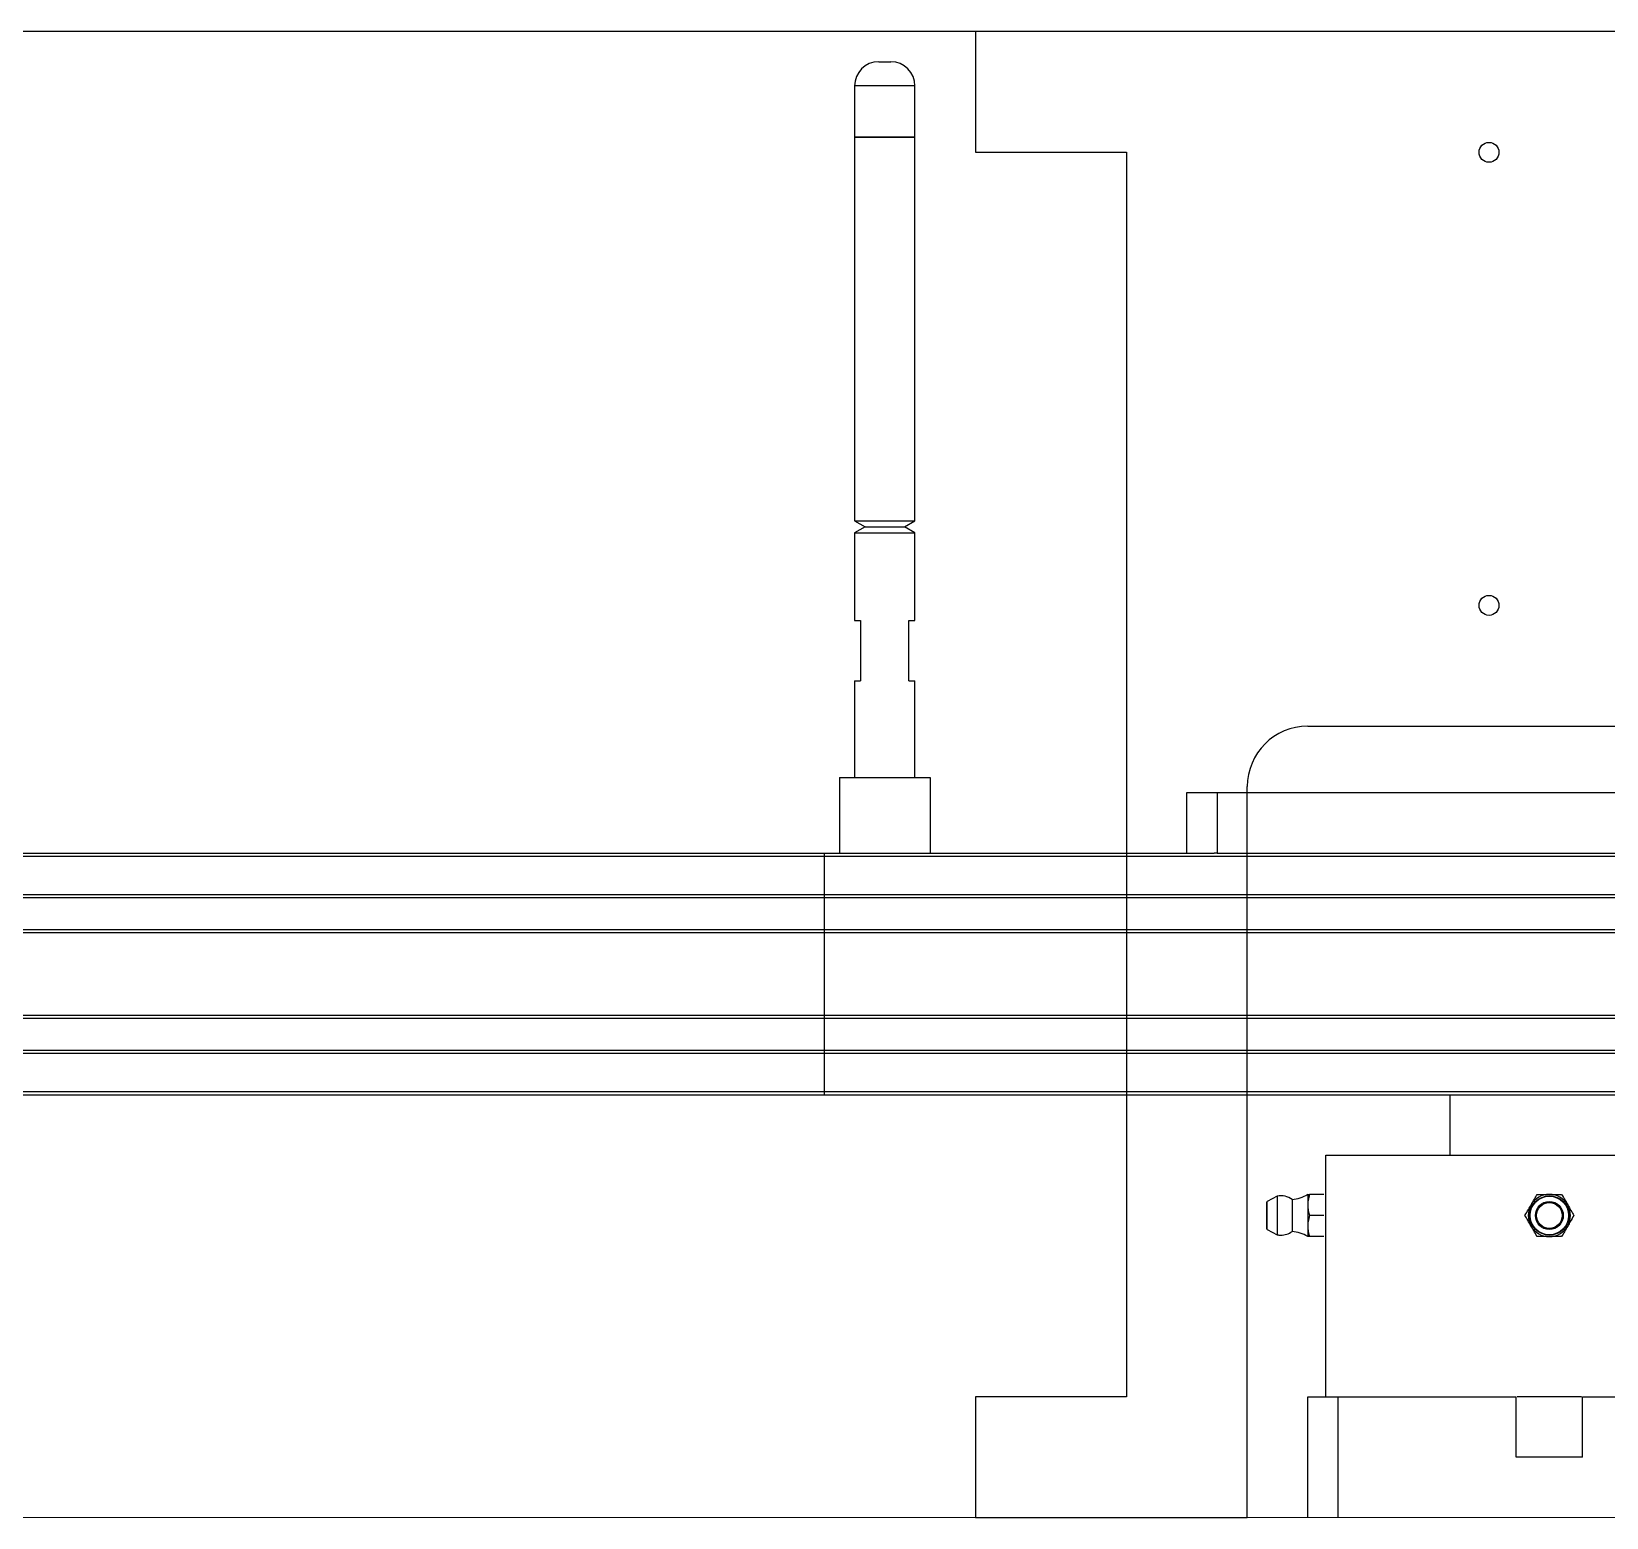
# Model space of a CAD drawing. Extents: x 500 to 100500, y -14500 to 21140.
# Drawn here: x 7095.3 to 7355.9, y -7259 to -7013 of the extents above; entities that cross this region are included whole.
import ezdxf

# ---------------------------------------------------------------- set-up
doc = ezdxf.new("R2010")
doc.units = 0
doc.linetypes.add('SLD-Solid', pattern=[0])
doc.layers.get('0').update_dxf_attribs({"linetype": 'CONTINUOUS'})
doc.layers.add('M06SMMF-001B', color=7, linetype='CONTINUOUS')
doc.layers.add('MODEL', color=7, linetype='SLD-Solid', lineweight=15)

# ---------------------------------------------------------------- blocks, each defined once
blk = doc.blocks.new('KCA$Cef715743')
at = {"layer": 'MODEL', "color": 1}
blk.add_line((1450, 313), (120, 313), dxfattribs=at)
blk = doc.blocks.new('LP R')
at = {"color": 2}
for p, q in [((15907.69, -93591.04), (15908.69, -93591.04)), ((15908.69, -93591.04), (15909.69, -93591.04)), ((15903.69, -93595.04), (15903.69, -93603.54)), ((15908.69, -93595.04), (15903.69, -93595.04)), ((15913.69, -93595.04), (15908.69, -93595.04)), ((15913.69, -93603.54), (15913.69, -93595.04)), ((15903.69, -93603.54), (15903.69, -93667.03)), ((15913.69, -93603.54), (15903.69, -93603.54)), ((15903.69, -93603.54), (15908.69, -93603.54)), ((15908.69, -93603.54), (15913.69, -93603.54)), ((15913.69, -93667.03), (15913.69, -93603.54)), ((15903.69, -93667.03), (15905.44, -93668.04)), ((15903.69, -93667.03), (15908.69, -93667.03)), ((15905.44, -93668.04), (15903.69, -93669.05)), ((15905.44, -93668.04), (15908.69, -93668.04)), ((15908.69, -93667.03), (15913.69, -93667.03)), ((15908.69, -93668.04), (15911.94, -93668.04)), ((15911.94, -93668.04), (15913.69, -93667.03)), ((15913.69, -93669.05), (15911.94, -93668.04)), ((15903.69, -93669.05), (15903.69, -93683.54)), ((15903.69, -93669.05), (15908.69, -93669.05)), ((15908.69, -93669.05), (15913.69, -93669.05)), ((15913.69, -93683.54), (15913.69, -93669.05)), ((15903.69, -93683.54), (15904.69, -93683.54)), ((15904.69, -93683.54), (15904.69, -93693.54)), ((15912.69, -93683.54), (15913.69, -93683.54)), ((15912.69, -93693.54), (15912.69, -93683.54)), ((15903.69, -93693.54), (15903.69, -93709.54)), ((15903.69, -93693.54), (15904.69, -93693.54)), ((15912.69, -93693.54), (15913.69, -93693.54)), ((15913.69, -93709.54), (15913.69, -93693.54)), ((15901.19, -93709.54), (15901.19, -93722.04)), ((15901.19, -93709.54), (15916.19, -93709.54)), ((15916.19, -93709.54), (15916.19, -93722.04)), ((15958.69, -93722.04), (15958.69, -93712.04)), ((15958.69, -93712.04), (15963.69, -93712.04)), ((15963.69, -93712.04), (15963.69, -93722.04)), ((15963.69, -93712.04), (16073.69, -93712.04)), ((15563.69, -93722.04), (15898.69, -93722.04)), ((15563.69, -93722.54), (15898.69, -93722.54)), ((15898.69, -93722.54), (15898.69, -93722.04)), ((15898.69, -93722.04), (15963.19, -93722.04)), ((15898.69, -93722.54), (16618.69, -93722.54)), ((15898.69, -93728.89), (15898.69, -93722.54)), ((15963.69, -93722.04), (15963.19, -93722.04)), ((15963.69, -93722.04), (16073.69, -93722.04)), ((15563.69, -93728.89), (15898.69, -93728.89)), ((15563.69, -93729.39), (15898.69, -93729.39)), ((15898.69, -93729.39), (15898.69, -93728.89)), ((15898.69, -93728.89), (16618.69, -93728.89)), ((15898.69, -93729.39), (16618.69, -93729.39)), ((15898.69, -93734.69), (15898.69, -93729.39)), ((15563.69, -93734.69), (15898.69, -93734.69)), ((15563.69, -93735.19), (15898.69, -93735.19)), ((15898.69, -93735.19), (15898.69, -93734.69)), ((15898.69, -93734.69), (16618.69, -93734.69)), ((15898.69, -93735.19), (16618.69, -93735.19)), ((15898.69, -93748.89), (15898.69, -93735.19)), ((15563.69, -93748.89), (15898.69, -93748.89)), ((15563.69, -93749.39), (15898.69, -93749.39)), ((15898.69, -93749.39), (15898.69, -93748.89)), ((15898.69, -93748.89), (16396.19, -93748.89)), ((15898.69, -93749.39), (16396.19, -93749.39)), ((15898.69, -93754.69), (15898.69, -93749.39)), ((15563.69, -93754.69), (15898.69, -93754.69)), ((15898.69, -93755.19), (15898.69, -93754.69)), ((15898.69, -93754.69), (16396.19, -93754.69)), ((15563.69, -93755.19), (15898.69, -93755.19)), ((15898.69, -93761.54), (15898.69, -93755.19)), ((15898.69, -93755.19), (16396.19, -93755.19)), ((15563.69, -93761.54), (15898.69, -93761.54)), ((15563.69, -93762.04), (15898.69, -93762.04)), ((15898.69, -93762.04), (15898.69, -93761.54)), ((15898.69, -93761.54), (16398.69, -93761.54)), ((15898.69, -93762.04), (16399.19, -93762.04)), ((16002.19, -93762.04), (16002.19, -93772.04)), ((16002.19, -93762.04), (16002.19, -93772.04)), ((15981.69, -93812.04), (15981.69, -93772.04)), ((15981.69, -93772.04), (16055.69, -93772.04)), ((15981.69, -93812.04), (15981.69, -93772.04)), ((15981.69, -93772.04), (16055.69, -93772.04)), ((15971.89, -93779.9), (15971.89, -93780.97)), ((15973.64, -93778.84), (15972, -93779.73)), ((15973.64, -93778.84), (15972, -93779.73)), ((15972, -93780.88), (15972, -93779.73)), ((15973.64, -93778.84), (15973.64, -93780.44)), ((15973.64, -93780.44), (15973.64, -93785.23)), ((15976.12, -93779.39), (15976.12, -93780.71)), ((15976.12, -93780.71), (15976.12, -93784.69)), ((15978.69, -93778.54), (15978.69, -93780.29)), ((15978.69, -93780.29), (15978.69, -93783.79)), ((15981.38, -93778.54), (15979.01, -93778.54)), ((15971.89, -93780.97), (15971.89, -93784.17)), ((15972, -93784.34), (15972, -93780.88)), ((15981.38, -93782.04), (15979.01, -93782.04)), ((15972, -93784.34), (15973.64, -93785.23)), ((15972, -93784.34), (15973.64, -93785.23)), ((15978.69, -93783.79), (15978.69, -93785.54)), ((15981.38, -93785.54), (15979.01, -93785.54)), ((15978.69, -93832.04), (15978.69, -93812.04)), ((15978.69, -93812.04), (15983.69, -93812.04)), ((15983.69, -93812.04), (15983.69, -93832.04)), ((15983.69, -93812.04), (16013.19, -93812.04)), ((16013.19, -93822.04), (16013.19, -93812.04)), ((16024.02, -93812.04), (16013.37, -93812.04)), ((16024.02, -93812.04), (16013.37, -93812.04)), ((16024.19, -93822.04), (16024.19, -93812.04)), ((16024.19, -93812.04), (16053.69, -93812.04)), ((16024.19, -93822.04), (16013.19, -93822.04))]:
    blk.add_line(p, q, dxfattribs=at)
for radius in [3.25, 3.19, 2.31, 2.13]:
    blk.add_circle((16018.69, -93782.04), radius, dxfattribs=at)
for centre, radius, start, end in [((15907.69, -93595.04), 4, 90, 180), ((15909.69, -93595.04), 4, 0, 90), ((15972.09, -93779.9), 0.2, 118.4128, 180), ((15974.24, -93782.04), 3.25, 54.6254, 100.6387), ((15975.57, -93773.41), 6, 275.227, 301.3313), ((16018.69, -93782.04), 3.5, 150, 210), ((16018.69, -93782.04), 3.5, 90, 150), ((16018.69, -93782.04), 3.5, 30, 90), ((16018.69, -93782.04), 3.5, 330, 30), ((15972.09, -93784.17), 0.2, 180, 241.5872), ((15974.24, -93782.04), 3.25, 259.3613, 270), ((15974.24, -93782.04), 3.25, 270, 305.3746), ((15975.57, -93790.66), 6, 58.6687, 84.773), ((16018.69, -93782.04), 3.5, 210, 270), ((16018.69, -93782.04), 3.5, 270, 330)]:
    blk.add_arc(centre, radius, start, end, dxfattribs=at)
for points, knots in [([(15979.01, -93778.54), (15978.91, -93778.87), (15978.73, -93779.44), (15978.71, -93780.04), (15978.69, -93780.29)], [0, 0, 0, 0, 0.581952, 1, 1, 1, 1]), ([(15978.69, -93778.54), (15978.71, -93778.54), (15978.75, -93778.54), (15978.92, -93778.54), (15979.01, -93778.54)], [0, 0, 0, 0, 0.535251, 1, 1, 1, 1]), ([(15979.01, -93778.54), (15978.91, -93778.87), (15978.73, -93779.44), (15978.71, -93780.04), (15978.69, -93780.29)], [0, 0, 0, 0, 0.5819524, 1, 1, 1, 1]), ([(15978.69, -93778.54), (15978.71, -93778.54), (15978.75, -93778.54), (15978.92, -93778.54), (15979.01, -93778.54)], [0, 0, 0, 0, 0.535251, 1, 1, 1, 1]), ([(15978.69, -93780.29), (15978.71, -93780.6), (15978.75, -93781.2), (15978.92, -93781.77), (15979.01, -93782.04)], [0, 0, 0, 0, 0.535251, 1, 1, 1, 1]), ([(15978.69, -93780.29), (15978.71, -93780.6), (15978.75, -93781.2), (15978.92, -93781.77), (15979.01, -93782.04)], [0, 0, 0, 0, 0.535251, 1, 1, 1, 1]), ([(16014.65, -93782.04), (16014.85, -93781.7), (16015.18, -93781.13), (16015.52, -93780.53), (16015.66, -93780.29)], [0, 0, 0, 0, 0.581952, 1, 1, 1, 1]), ([(16014.65, -93782.04), (16014.85, -93781.7), (16015.18, -93781.13), (16015.52, -93780.53), (16015.66, -93780.29)], [0, 0, 0, 0, 0.581952, 1, 1, 1, 1]), ([(16015.66, -93780.29), (16015.85, -93779.97), (16016.19, -93779.38), (16016.52, -93778.8), (16016.67, -93778.54)], [0, 0, 0, 0, 0.535251, 1, 1, 1, 1]), ([(16015.66, -93780.29), (16015.85, -93779.97), (16016.19, -93779.38), (16016.52, -93778.8), (16016.67, -93778.54)], [0, 0, 0, 0, 0.535251, 1, 1, 1, 1]), ([(16016.67, -93778.54), (16017.06, -93778.54), (16017.72, -93778.54), (16018.41, -93778.54), (16018.69, -93778.54)], [0, 0, 0, 0, 0.581952, 1, 1, 1, 1]), ([(16016.67, -93778.54), (16017.06, -93778.54), (16017.72, -93778.54), (16018.41, -93778.54), (16018.69, -93778.54)], [0, 0, 0, 0, 0.581952, 1, 1, 1, 1]), ([(16018.69, -93778.54), (16019.06, -93778.54), (16019.75, -93778.54), (16020.41, -93778.54), (16020.72, -93778.54)], [0, 0, 0, 0, 0.535251, 1, 1, 1, 1]), ([(16018.69, -93778.54), (16019.06, -93778.54), (16019.75, -93778.54), (16020.41, -93778.54), (16020.72, -93778.54)], [0, 0, 0, 0, 0.535251, 1, 1, 1, 1]), ([(16020.72, -93778.54), (16020.91, -93778.87), (16021.24, -93779.44), (16021.58, -93780.04), (16021.73, -93780.29)], [0, 0, 0, 0, 0.5819524, 1, 1, 1, 1]), ([(16020.72, -93778.54), (16020.91, -93778.87), (16021.24, -93779.44), (16021.58, -93780.04), (16021.73, -93780.29)], [0, 0, 0, 0, 0.5819524, 1, 1, 1, 1]), ([(16021.73, -93780.29), (16021.91, -93780.6), (16022.25, -93781.2), (16022.58, -93781.77), (16022.74, -93782.04)], [0, 0, 0, 0, 0.535251, 1, 1, 1, 1]), ([(16021.73, -93780.29), (16021.91, -93780.6), (16022.25, -93781.2), (16022.58, -93781.77), (16022.74, -93782.04)], [0, 0, 0, 0, 0.535251, 1, 1, 1, 1]), ([(15979.01, -93782.04), (15978.91, -93782.37), (15978.73, -93782.94), (15978.71, -93783.54), (15978.69, -93783.79)], [0, 0, 0, 0, 0.581952, 1, 1, 1, 1]), ([(15979.01, -93782.04), (15978.91, -93782.37), (15978.73, -93782.94), (15978.71, -93783.54), (15978.69, -93783.79)], [0, 0, 0, 0, 0.581952, 1, 1, 1, 1]), ([(16015.66, -93783.79), (16015.48, -93783.47), (16015.14, -93782.88), (16014.81, -93782.3), (16014.65, -93782.04)], [0, 0, 0, 0, 0.535251, 1, 1, 1, 1]), ([(16015.66, -93783.79), (16015.48, -93783.47), (16015.14, -93782.88), (16014.81, -93782.3), (16014.65, -93782.04)], [0, 0, 0, 0, 0.535251, 1, 1, 1, 1]), ([(16022.74, -93782.04), (16022.54, -93782.37), (16022.21, -93782.94), (16021.87, -93783.54), (16021.73, -93783.79)], [0, 0, 0, 0, 0.581952, 1, 1, 1, 1]), ([(16022.74, -93782.04), (16022.54, -93782.37), (16022.21, -93782.94), (16021.87, -93783.54), (16021.73, -93783.79)], [0, 0, 0, 0, 0.581952, 1, 1, 1, 1]), ([(15978.69, -93783.79), (15978.71, -93784.1), (15978.75, -93784.7), (15978.92, -93785.27), (15979.01, -93785.54)], [0, 0, 0, 0, 0.535251, 1, 1, 1, 1]), ([(15978.69, -93783.79), (15978.71, -93784.1), (15978.75, -93784.7), (15978.92, -93785.27), (15979.01, -93785.54)], [0, 0, 0, 0, 0.535251, 1, 1, 1, 1]), ([(15979.01, -93785.54), (15978.91, -93785.54), (15978.73, -93785.54), (15978.71, -93785.54), (15978.69, -93785.54)], [0, 0, 0, 0, 0.581952, 1, 1, 1, 1]), ([(15979.01, -93785.54), (15978.91, -93785.54), (15978.73, -93785.54), (15978.71, -93785.54), (15978.69, -93785.54)], [0, 0, 0, 0, 0.581952, 1, 1, 1, 1]), ([(16016.67, -93785.54), (16016.48, -93785.2), (16016.15, -93784.63), (16015.81, -93784.03), (16015.66, -93783.79)], [0, 0, 0, 0, 0.5819524, 1, 1, 1, 1]), ([(16016.67, -93785.54), (16016.48, -93785.2), (16016.15, -93784.63), (16015.81, -93784.03), (16015.66, -93783.79)], [0, 0, 0, 0, 0.5819524, 1, 1, 1, 1]), ([(16018.69, -93785.54), (16018.33, -93785.54), (16017.64, -93785.54), (16016.98, -93785.54), (16016.67, -93785.54)], [0, 0, 0, 0, 0.535251, 1, 1, 1, 1]), ([(16018.69, -93785.54), (16018.33, -93785.54), (16017.64, -93785.54), (16016.98, -93785.54), (16016.67, -93785.54)], [0, 0, 0, 0, 0.535251, 1, 1, 1, 1]), ([(16020.72, -93785.54), (16020.33, -93785.54), (16019.67, -93785.54), (16018.98, -93785.54), (16018.69, -93785.54)], [0, 0, 0, 0, 0.581952, 1, 1, 1, 1]), ([(16020.72, -93785.54), (16020.33, -93785.54), (16019.67, -93785.54), (16018.98, -93785.54), (16018.69, -93785.54)], [0, 0, 0, 0, 0.581952, 1, 1, 1, 1]), ([(16021.73, -93783.79), (16021.54, -93784.1), (16021.2, -93784.7), (16020.87, -93785.27), (16020.72, -93785.54)], [0, 0, 0, 0, 0.535251, 1, 1, 1, 1]), ([(16021.73, -93783.79), (16021.54, -93784.1), (16021.2, -93784.7), (16020.87, -93785.27), (16020.72, -93785.54)], [0, 0, 0, 0, 0.535251, 1, 1, 1, 1])]:
    blk.add_open_spline(points, degree=3, knots=knots, dxfattribs=at)
blk = doc.blocks.new('SP R')
at = {"color": 3}
for p, q in [((18255.34, -97483.31), (17121.34, -97483.31)), ((17353.34, -97483.31), (17353.34, -97503.31)), ((17353.34, -97503.31), (17378.34, -97503.31)), ((17378.34, -97503.31), (17378.34, -97709.31)), ((17408.34, -97598.31), (17468.34, -97598.31)), ((17398.34, -97729.31), (17398.34, -97608.31)), ((17353.34, -97709.31), (17353.34, -97729.31)), ((17378.34, -97709.31), (17353.34, -97709.31)), ((17353.34, -97729.31), (17398.34, -97729.31))]:
    blk.add_line(p, q, dxfattribs=at)
for centre in [(17438.34, -97503.31), (17438.34, -97578.31)]:
    blk.add_circle(centre, 1.65, dxfattribs=at)
blk.add_arc((17408.34, -97608.31), 10, 90, 180, dxfattribs=at)

msp = doc.modelspace()

# ---------------------------------------------------------------- block references
at = {"color": 0}
for name, p in [('SP R', (-10101.84, 90470.27, -75.82)), ('LP R', (-8672.2, 86573, -75.82))]:
    msp.add_blockref(name, p, dxfattribs=at)
at = {"layer": 'M06SMMF-001B'}
msp.add_blockref('KCA$Cef715743', (6801.5, -7572.04, -75.82), dxfattribs=at)

doc.saveas('drawing.dxf')
